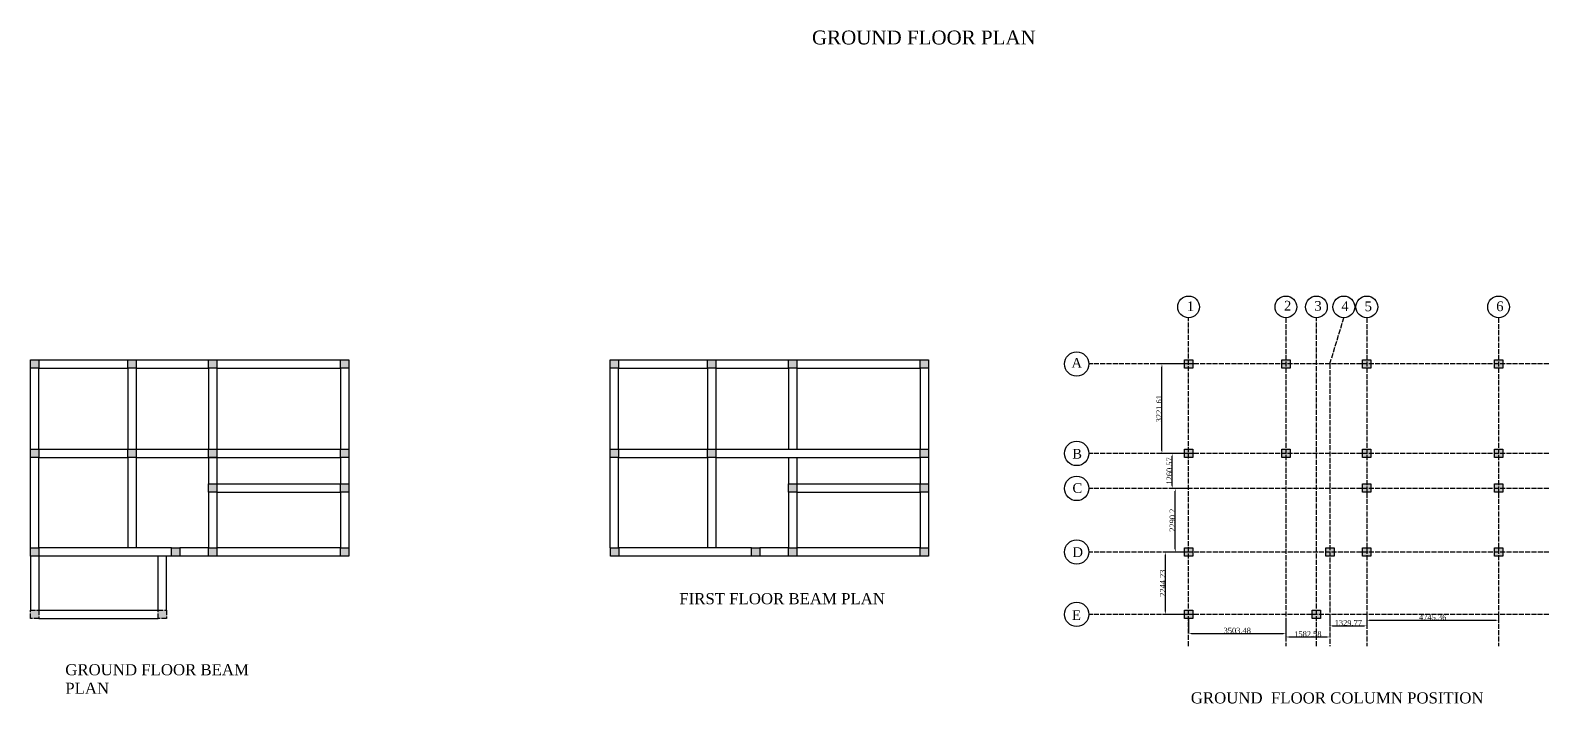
# Model space of a CAD drawing. Header units: millimetres. Extents: x -37331 to 3514287431, y -97281 to -32589.
# Drawn here: x -37331 to 17404, y -97281 to -73038 of the extents above; entities that cross this region are included whole.
import ezdxf

# ---------------------------------------------------------------- set-up
doc = ezdxf.new("R2010")
doc.units = ezdxf.units.MM
doc.header["$LTSCALE"] = 15
doc.linetypes.add('ACAD_ISO02W100', pattern=[15, 12, -3])
doc.layers.get('0').update_dxf_attribs({"plot": 0})
for name, color, linetype in [('beam', 90, 'Continuous'), ('column', 2, 'Continuous'), ('dimension', 60, 'Continuous'), ('GRID LINE', 150, 'ACAD_ISO02W100'), ('WHITE', 7, 'Continuous'), ('window', 70, 'Continuous')]:
    doc.layers.add(name, color=color, linetype=linetype)
doc.styles.get("Standard").update_dxf_attribs({"font": 'times.ttf', "height": 200})
doc.dimstyles.new('ISO-25', dxfattribs={"dimtxt": 2.5, "dimasz": 2.5, "dimexe": 1.25, "dimexo": 0.625, "dimtad": 1, "dimtxsty": 'Standard', "dimcen": 2.5, "dimadec": 0, "dimazin": 0, "dimtfac": 1, "dimtmove": 0, "dimatfit": 3, "dimfxl": 1, "dimarcsym": 0})

# ---------------------------------------------------------------- blocks, each defined once
blk = doc.blocks.new('*D82')
at = {"color": 0, "lineweight": -2, "transparency": 16777216}
for p, q in [((4371, -94217), (4371, -94756)), ((7874, -94217), (7874, -94756)), ((4471, -94755), (7774, -94755))]:
    blk.add_line(p, q, dxfattribs=at)
at = {"color": 0, "transparency": 16777216}
for points in [[(4471, -94738), (4471, -94772), (4371, -94755)], [(7774, -94738), (7774, -94772), (7874, -94755)]]:
    blk.add_solid(points, dxfattribs=at)
at = {"layer": 'Defpoints', "color": 0, "transparency": 16777216}
for p in [(4371, -94217), (7874, -94217), (7874, -94755)]:
    blk.add_point(p, dxfattribs=at)
at = {"color": 0, "transparency": 16777216, "insert": (6122, -94652), "char_height": 200, "attachment_point": 5}
blk.add_mtext('3503.48', dxfattribs=at)
blk = doc.blocks.new('*D83')
at = {"color": 0, "lineweight": -2, "transparency": 16777216}
for p, q in [((9457, -94067), (9457, -94482)), ((10787, -94067), (10787, -94482)), ((9557, -94481), (10687, -94481))]:
    blk.add_line(p, q, dxfattribs=at)
at = {"color": 0, "transparency": 16777216}
for points in [[(9557, -94464), (9557, -94498), (9457, -94481)], [(10687, -94464), (10687, -94498), (10787, -94481)]]:
    blk.add_solid(points, dxfattribs=at)
at = {"layer": 'Defpoints', "color": 0, "transparency": 16777216}
for p in [(9457, -94067), (10787, -94067), (10787, -94481)]:
    blk.add_point(p, dxfattribs=at)
at = {"color": 0, "transparency": 16777216, "insert": (10122, -94378), "char_height": 200, "attachment_point": 5}
blk.add_mtext('1329.77', dxfattribs=at)
blk = doc.blocks.new('*D84')
at = {"color": 0, "lineweight": -2, "transparency": 16777216}
for p, q in [((10787, -94067), (10787, -94279)), ((15532, -94067), (15532, -94279)), ((10887, -94278), (15432, -94278))]:
    blk.add_line(p, q, dxfattribs=at)
at = {"color": 0, "transparency": 16777216}
for points in [[(10887, -94261), (10887, -94295), (10787, -94278)], [(15432, -94261), (15432, -94295), (15532, -94278)]]:
    blk.add_solid(points, dxfattribs=at)
at = {"layer": 'Defpoints', "color": 0, "transparency": 16777216}
for p in [(10787, -94067), (15532, -94067), (15532, -94278)]:
    blk.add_point(p, dxfattribs=at)
at = {"color": 0, "transparency": 16777216, "insert": (13159, -94175), "char_height": 200, "attachment_point": 5}
blk.add_mtext('4745.36', dxfattribs=at)
blk = doc.blocks.new('*D85')
at = {"color": 0, "lineweight": -2, "transparency": 16777216}
for p, q in [((4370, -91823), (3540, -91823)), ((3541, -93967), (3541, -91923)), ((4370, -94067), (3540, -94067))]:
    blk.add_line(p, q, dxfattribs=at)
at = {"color": 0, "transparency": 16777216}
for points in [[(3525, -91923), (3558, -91923), (3541, -91823)], [(3525, -93967), (3558, -93967), (3541, -94067)]]:
    blk.add_solid(points, dxfattribs=at)
at = {"layer": 'Defpoints', "color": 0, "transparency": 16777216}
for p in [(3541, -91823), (4371, -91823), (4371, -94067)]:
    blk.add_point(p, dxfattribs=at)
at = {"color": 0, "transparency": 16777216, "insert": (3439, -92945), "char_height": 200, "attachment_point": 5, "rotation": 90}
blk.add_mtext('2244.23', dxfattribs=at)
blk = doc.blocks.new('*D86')
at = {"color": 0, "lineweight": -2, "transparency": 16777216}
for p, q in [((4370, -89532), (3890, -89532)), ((3891, -91723), (3891, -89632)), ((4370, -91823), (3890, -91823))]:
    blk.add_line(p, q, dxfattribs=at)
at = {"color": 0, "transparency": 16777216}
for points in [[(3874, -89632), (3908, -89632), (3891, -89532)], [(3874, -91723), (3908, -91723), (3891, -91823)]]:
    blk.add_solid(points, dxfattribs=at)
at = {"layer": 'Defpoints', "color": 0, "transparency": 16777216}
for p in [(3891, -89532), (4371, -89532), (4371, -91823)]:
    blk.add_point(p, dxfattribs=at)
at = {"color": 0, "transparency": 16777216, "insert": (3788, -90677), "char_height": 200, "attachment_point": 5, "rotation": 90}
blk.add_mtext('2290.2', dxfattribs=at)
blk = doc.blocks.new('*D87')
at = {"color": 0, "lineweight": -2, "transparency": 16777216}
for p, q in [((4370, -88272), (3779, -88272)), ((3780, -89432), (3780, -88372)), ((4370, -89532), (3779, -89532))]:
    blk.add_line(p, q, dxfattribs=at)
at = {"color": 0, "transparency": 16777216}
for points in [[(3763, -88372), (3796, -88372), (3780, -88272)], [(3763, -89432), (3796, -89432), (3780, -89532)]]:
    blk.add_solid(points, dxfattribs=at)
at = {"layer": 'Defpoints', "color": 0, "transparency": 16777216}
for p in [(3780, -88272), (4371, -88272), (4371, -89532)]:
    blk.add_point(p, dxfattribs=at)
at = {"color": 0, "transparency": 16777216, "insert": (3677, -88902), "char_height": 200, "attachment_point": 5, "rotation": 90}
blk.add_mtext('1260.57', dxfattribs=at)
blk = doc.blocks.new('*D88')
at = {"color": 0, "lineweight": -2, "transparency": 16777216}
for p, q in [((4370, -85050), (3409, -85050)), ((3410, -88172), (3410, -85150)), ((4370, -88272), (3409, -88272))]:
    blk.add_line(p, q, dxfattribs=at)
at = {"color": 0, "transparency": 16777216}
for points in [[(3393, -85150), (3426, -85150), (3410, -85050)], [(3393, -88172), (3426, -88172), (3410, -88272)]]:
    blk.add_solid(points, dxfattribs=at)
at = {"layer": 'Defpoints', "color": 0, "transparency": 16777216}
for p in [(3410, -85050), (4371, -85050), (4371, -88272)]:
    blk.add_point(p, dxfattribs=at)
at = {"color": 0, "transparency": 16777216, "insert": (3307, -86661), "char_height": 200, "attachment_point": 5, "rotation": 90}
blk.add_mtext('3221.61', dxfattribs=at)
blk = doc.blocks.new('*D89')
at = {"color": 0, "lineweight": -2, "transparency": 16777216}
for p, q in [((7874, -94756), (7874, -94882)), ((7974, -94881), (9357, -94881)), ((9457, -94756), (9457, -94882))]:
    blk.add_line(p, q, dxfattribs=at)
at = {"color": 0, "transparency": 16777216}
for points in [[(7974, -94864), (7974, -94898), (7874, -94881)], [(9357, -94864), (9357, -94898), (9457, -94881)]]:
    blk.add_solid(points, dxfattribs=at)
at = {"layer": 'Defpoints', "color": 0, "transparency": 16777216}
for p in [(7874, -94755), (9457, -94755), (9457, -94881)]:
    blk.add_point(p, dxfattribs=at)
at = {"color": 0, "transparency": 16777216, "insert": (8665, -94778), "char_height": 200, "attachment_point": 5}
blk.add_mtext('1582.58', dxfattribs=at)

msp = doc.modelspace()

# ---------------------------------------------------------------- hatches: boundary and pattern name
at = {"layer": 'WHITE', "true_color": 0xffffff, "transparency": 33554687}
h = msp.add_hatch(dxfattribs=at)
h.set_pattern_fill('AR-CONC', scale=0.75)
h.set_pattern_definition([(50, (-48881.23, 0), (136.6385, -11.95431), [14.2875, -157.1625]), (355, (-48881.23, 0), (-26.43257, 143.29263), [11.43, -125.73044]), (100.45144, (-48869.85, -1), (110.20594, 131.33831), [12.1425, -133.56768]), (46.1842, (-48881.23, 38.1), (203.30928, -31.53175), [21.43125, -235.74375]), (96.63556, (-48864.29, 35.47), (178.0531, 185.5696), [18.21377, -200.3517]), (351.18415, (-48881.23, 38.1), (178.0531, 185.5696), [17.14498, -188.5948]), (21, (-48862.18, 28.57), (113.71079, -76.6989), [14.2875, -157.1625]), (326, (-48862.18, 28.57), (46.35152, 138.14097), [11.43, -125.73]), (71.45144, (-48852.7, 22.18), (160.06231, 61.44208), [12.1425, -133.56745]), (37.5, (-48881.23, 0), (2.316452, 63.41628), [0, -124.206, 0, -127.635, 0, -126.20625]), (7.5, (-48881.23, 0), (50.114747, 75.13543), [0, -72.771, 0, -121.3485, 0, -48.10125]), (327.5, (-48923.714, 0), (101.692946, -4.296558), [0, -47.625, 0, -148.59, 0, -197.1675]), (317.5, (-48942.76, 0), (111.096886, 19.06987), [0, -61.9125, 0, -98.679, 0, -140.0175])])
h.paths.add_polyline_path([(-37030.691, -85200.129), (-37030.691, -84900.129), (-37330.691, -84900.129), (-37330.691, -85200.129)])
h.paths.add_polyline_path([(-33527.206, -84900.129), (-33827.206, -84900.129), (-33827.206, -85200.129), (-33527.206, -85200.129)])
h.paths.add_polyline_path([(-30614.854, -85200.129), (-30614.854, -84900.129), (-30914.854, -84900.129), (-30914.854, -85200.129)])
h.paths.add_polyline_path([(-26169.491, -85200.129), (-25869.491, -85200.129), (-25869.491, -84900.129), (-26169.491, -84900.129)])
h.paths.add_polyline_path([(-26169.491, -88421.736), (-25869.491, -88421.736), (-25869.491, -88121.736), (-26169.491, -88121.736)])
h.paths.add_polyline_path([(-30914.854, -88121.736), (-30914.854, -88421.736), (-30614.854, -88421.736), (-30614.854, -88121.736)])
h.paths.add_polyline_path([(-30914.854, -89672.505), (-30614.854, -89672.505), (-30614.854, -89372.505), (-30914.854, -89372.505)])
h.paths.add_polyline_path([(-25869.491, -89372.505), (-26169.491, -89372.505), (-26169.491, -89672.505), (-25869.491, -89672.505)])
h.paths.add_polyline_path([(-25869.491, -91669.167), (-26169.491, -91669.167), (-26169.491, -91969.167), (-25869.491, -91969.167)])
h.paths.add_polyline_path([(-30914.854, -91972.505), (-30614.854, -91972.505), (-30614.854, -91672.505), (-30914.854, -91672.505)])
h.paths.add_polyline_path([(-32244.623, -91672.505), (-32244.623, -91972.505), (-31944.623, -91972.505), (-31944.623, -91672.505)])
h.paths.add_polyline_path([(-33827.206, -88121.736), (-33827.206, -88421.736), (-33527.206, -88421.736), (-33527.206, -88121.736)])
h.paths.add_polyline_path([(-37330.691, -88121.736), (-37330.691, -88421.736), (-37030.691, -88421.736), (-37030.691, -88121.736)])
h.paths.add_polyline_path([(-37027.353, -91672.505), (-37327.353, -91672.505), (-37327.353, -91972.505), (-37027.353, -91972.505)])
h.paths.add_polyline_path([(-37330.691, -94216.736), (-37030.691, -94216.736), (-37030.691, -93916.736), (-37330.691, -93916.736)])
h.paths.add_polyline_path([(-32728.838, -93916.736), (-32728.838, -94216.736), (-32428.838, -94216.736), (-32428.838, -93916.736)])
h.paths.add_polyline_path([(-16152.422, -85200.129), (-16152.422, -84900.129), (-16452.422, -84900.129), (-16452.422, -85200.129)])
h.paths.add_polyline_path([(-12648.937, -84900.129), (-12948.937, -84900.129), (-12948.937, -85200.129), (-12648.937, -85200.129)])
h.paths.add_polyline_path([(-9736.585, -85200.129), (-9736.585, -84900.129), (-10036.585, -84900.129), (-10036.585, -85200.129)])
h.paths.add_polyline_path([(-4991.222, -85200.129), (-4991.222, -84900.129), (-5291.222, -84900.129), (-5291.222, -85200.129)])
h.paths.add_polyline_path([(-4991.222, -88121.736), (-5291.222, -88121.736), (-5291.222, -88421.736), (-4991.222, -88421.736)])
h.paths.add_polyline_path([(-4991.222, -89372.505), (-5291.222, -89372.505), (-5291.222, -89672.505), (-4991.222, -89672.505)])
h.paths.add_polyline_path([(-10036.585, -89672.505), (-9736.585, -89672.505), (-9736.585, -89372.505), (-10036.585, -89372.505)])
h.paths.add_polyline_path([(-10036.585, -91972.505), (-9736.585, -91972.505), (-9736.585, -91672.505), (-10036.585, -91672.505)])
h.paths.add_polyline_path([(-5291.222, -91969.167), (-4991.222, -91969.167), (-4991.222, -91669.167), (-5291.222, -91669.167)])
h.paths.add_polyline_path([(-11066.354, -91672.505), (-11366.354, -91672.505), (-11366.354, -91972.505), (-11066.354, -91972.505)])
h.paths.add_polyline_path([(-16449.084, -91972.505), (-16149.084, -91972.505), (-16149.084, -91672.505), (-16449.084, -91672.505)])
h.paths.add_polyline_path([(-12948.937, -88121.736), (-12948.937, -88421.736), (-12648.937, -88421.736), (-12648.937, -88121.736)])
h.paths.add_polyline_path([(-16152.422, -88421.736), (-16152.422, -88121.736), (-16452.422, -88121.736), (-16452.422, -88421.736)])
h = msp.add_hatch(dxfattribs=at)
h.set_pattern_fill('AR-CONC', scale=0.75)
h.set_pattern_definition([(50, (-7329.86, 0), (136.6385, -11.95431), [14.2875, -157.1625]), (355, (-7329.86, 0), (-26.43257, 143.29263), [11.43, -125.73044]), (100.45144, (-7318.47, -1), (110.20594, 131.33831), [12.1425, -133.56768]), (46.1842, (-7329.86, 38.1), (203.30928, -31.53175), [21.43125, -235.74375]), (96.63556, (-7312.92, 35.47), (178.0531, 185.5696), [18.21377, -200.3517]), (351.18415, (-7329.86, 38.1), (178.0531, 185.5696), [17.14498, -188.5948]), (21, (-7310.81, 28.57), (113.71079, -76.6989), [14.2875, -157.1625]), (326, (-7310.81, 28.57), (46.35152, 138.14097), [11.43, -125.73]), (71.45144, (-7301.33, 22.18), (160.06231, 61.44208), [12.1425, -133.56745]), (37.5, (-7329.86, 0), (2.316452, 63.41628), [0, -124.206, 0, -127.635, 0, -126.20625]), (7.5, (-7329.86, 0), (50.114747, 75.13543), [0, -72.771, 0, -121.3485, 0, -48.10125]), (327.5, (-7372.34, 0), (101.692946, -4.296558), [0, -47.625, 0, -148.59, 0, -197.1675]), (317.5, (-7391.39, 0), (111.096886, 19.06987), [0, -61.9125, 0, -98.679, 0, -140.0175])])
h.paths.add_polyline_path([(4520.682, -85200.129), (4520.682, -84900.129), (4220.682, -84900.129), (4220.682, -85200.129)])
h.paths.add_polyline_path([(8024.167, -84900.129), (7724.167, -84900.129), (7724.167, -85200.129), (8024.167, -85200.129)])
h.paths.add_polyline_path([(10936.52, -85200.129), (10936.52, -84900.129), (10636.52, -84900.129), (10636.52, -85200.129)])
h.paths.add_polyline_path([(15681.882, -85200.129), (15681.882, -84900.129), (15381.882, -84900.129), (15381.882, -85200.129)])
h.paths.add_polyline_path([(15681.882, -88421.736), (15681.882, -88121.736), (15381.882, -88121.736), (15381.882, -88421.736)])
h.paths.add_polyline_path([(10636.52, -88121.736), (10636.52, -88421.736), (10936.52, -88421.736), (10936.52, -88121.736)])
h.paths.add_polyline_path([(10636.52, -89672.505), (10936.52, -89672.505), (10936.52, -89372.505), (10636.52, -89372.505)])
h.paths.add_polyline_path([(15681.882, -89372.505), (15381.882, -89372.505), (15381.882, -89672.505), (15681.882, -89672.505)])
h.paths.add_polyline_path([(15681.882, -91669.167), (15381.882, -91669.167), (15381.882, -91969.167), (15681.882, -91969.167)])
h.paths.add_polyline_path([(10936.52, -91672.505), (10636.52, -91672.505), (10636.52, -91972.505), (10936.52, -91972.505)])
h.paths.add_polyline_path([(9306.75, -91672.505), (9306.75, -91972.505), (9606.75, -91972.505), (9606.75, -91672.505)])
h.paths.add_polyline_path([(7724.167, -88121.736), (7724.167, -88421.736), (8024.167, -88421.736), (8024.167, -88121.736)])
h.paths.add_polyline_path([(4220.682, -88121.736), (4220.682, -88421.736), (4520.682, -88421.736), (4520.682, -88121.736)])
h.paths.add_polyline_path([(4524.02, -91672.505), (4224.02, -91672.505), (4224.02, -91972.505), (4524.02, -91972.505)])
h.paths.add_polyline_path([(4220.682, -94216.736), (4520.682, -94216.736), (4520.682, -93916.736), (4220.682, -93916.736)])
h.paths.add_polyline_path([(8822.536, -93916.736), (8822.536, -94216.736), (9122.536, -94216.736), (9122.536, -93916.736)])
h.paths.add_polyline_path([(25398.952, -85200.129), (25398.952, -84900.129), (25098.952, -84900.129), (25098.952, -85200.129)])
h.paths.add_polyline_path([(28902.437, -84900.129), (28602.437, -84900.129), (28602.437, -85200.129), (28902.437, -85200.129)])
h.paths.add_polyline_path([(31814.789, -85200.129), (31814.789, -84900.129), (31514.789, -84900.129), (31514.789, -85200.129)])
h.paths.add_polyline_path([(36560.152, -85200.129), (36560.152, -84900.129), (36260.152, -84900.129), (36260.152, -85200.129)])
h.paths.add_polyline_path([(36560.152, -88121.736), (36260.152, -88121.736), (36260.152, -88421.736), (36560.152, -88421.736)])
h.paths.add_polyline_path([(36560.152, -89372.505), (36260.152, -89372.505), (36260.152, -89672.505), (36560.152, -89672.505)])
h.paths.add_polyline_path([(31514.789, -89672.505), (31814.789, -89672.505), (31814.789, -89372.505), (31514.789, -89372.505)])
h.paths.add_polyline_path([(31514.789, -91972.505), (31814.789, -91972.505), (31814.789, -91672.505), (31514.789, -91672.505)])
h.paths.add_polyline_path([(36260.152, -91969.167), (36560.152, -91969.167), (36560.152, -91669.167), (36260.152, -91669.167)])
h.paths.add_polyline_path([(30485.02, -91672.505), (30185.02, -91672.505), (30185.02, -91972.505), (30485.02, -91972.505)])
h.paths.add_polyline_path([(25102.29, -91972.505), (25402.29, -91972.505), (25402.29, -91672.505), (25102.29, -91672.505)])
h.paths.add_polyline_path([(28602.437, -88121.736), (28602.437, -88421.736), (28902.437, -88421.736), (28902.437, -88121.736)])
h.paths.add_polyline_path([(25398.952, -88421.736), (25398.952, -88121.736), (25098.952, -88121.736), (25098.952, -88421.736)])

# ---------------------------------------------------------------- linework, layer by layer
at = {"layer": 'beam'}
for p, q in [((-37330.691, -88121.736), (-37330.691, -85200.129)), ((-37030.691, -84900.129), (-33827.206, -84900.129)), ((-37030.691, -85200.129), (-33827.206, -85200.129)), ((-37030.691, -88121.736), (-37030.691, -85200.129)), ((-33827.206, -85200.129), (-33827.206, -88121.736)), ((-33527.206, -84900.129), (-30914.854, -84900.129)), ((-33527.206, -85200.129), (-30914.854, -85200.129)), ((-33527.206, -85200.129), (-33527.206, -88121.736)), ((-30914.854, -85200.129), (-30914.854, -88121.736)), ((-30614.854, -84900.129), (-26169.491, -84900.129)), ((-30614.854, -85200.129), (-26169.491, -85200.129)), ((-30614.854, -85200.129), (-30614.854, -88121.736)), ((-26169.491, -85200.129), (-26169.491, -88121.736)), ((-25869.491, -85200.129), (-25869.491, -88121.736)), ((-16452.422, -88121.736), (-16452.422, -85200.129)), ((-16152.422, -84900.129), (-12948.937, -84900.129)), ((-16152.422, -85200.129), (-12948.937, -85200.129)), ((-16152.422, -88121.736), (-16152.422, -85200.129)), ((-12948.937, -85200.129), (-12948.937, -88121.736)), ((-12648.937, -84900.129), (-10036.585, -84900.129)), ((-12648.937, -85200.129), (-10036.585, -85200.129)), ((-12648.937, -85200.129), (-12648.937, -88121.736)), ((-10036.585, -85200.129), (-10036.585, -88121.736)), ((-9736.585, -84900.129), (-5291.222, -84900.129)), ((-9736.585, -85200.129), (-5291.222, -85200.129)), ((-9736.585, -85200.129), (-9736.585, -88121.736)), ((-5291.222, -85200.129), (-5291.222, -88121.736)), ((-4991.222, -85200.129), (-4991.222, -88121.736)), ((-37030.691, -88121.736), (-33827.206, -88121.736)), ((-33527.206, -88121.736), (-26169.491, -88121.736)), ((-16152.422, -88121.736), (-12948.937, -88121.736)), ((-12648.937, -88121.736), (-5291.222, -88121.736)), ((-37330.691, -91672.505), (-37330.691, -88421.736)), ((-37030.691, -88421.736), (-33827.206, -88421.736)), ((-37030.691, -91672.505), (-37030.691, -88421.736)), ((-33827.206, -88421.736), (-33827.206, -91672.505)), ((-33527.206, -88421.736), (-33527.206, -91672.505)), ((-33527.206, -88421.736), (-26169.491, -88421.736)), ((-30914.854, -88421.736), (-30914.854, -89372.505)), ((-30614.854, -88421.736), (-30614.854, -89372.505)), ((-26169.491, -88421.736), (-26169.491, -89372.505)), ((-25869.491, -88421.736), (-25869.491, -89372.505)), ((-16452.422, -91672.505), (-16452.422, -88421.736)), ((-16152.422, -91672.505), (-16152.422, -88421.736)), ((-16152.422, -88421.736), (-12948.937, -88421.736)), ((-12948.937, -88421.736), (-12948.937, -91672.505)), ((-12648.937, -88421.736), (-5291.222, -88421.736)), ((-12648.937, -88421.736), (-12648.937, -91672.505)), ((-10036.585, -88421.736), (-10036.585, -89372.505)), ((-9736.585, -88421.736), (-9736.585, -89372.505)), ((-5291.222, -88421.736), (-5291.222, -89372.505)), ((-4991.222, -88421.736), (-4991.222, -89372.505)), ((-30914.854, -89672.505), (-30914.854, -91672.505)), ((-30614.854, -89372.505), (-26169.491, -89372.505)), ((-30614.854, -89672.505), (-26169.491, -89672.505)), ((-30614.854, -89672.505), (-30614.854, -91672.505)), ((-26169.491, -89672.505), (-26169.491, -91669.167)), ((-25869.491, -89672.505), (-25869.491, -91669.167)), ((-10036.585, -89672.505), (-10036.585, -91672.505)), ((-9736.585, -89372.505), (-5291.222, -89372.505)), ((-9736.585, -89672.505), (-9736.585, -91672.505)), ((-9736.585, -89672.505), (-5291.222, -89672.505)), ((-5291.222, -89672.505), (-5291.222, -91669.167)), ((-4991.222, -89672.505), (-4991.222, -91669.167)), ((-32244.623, -91672.505), (-37027.353, -91672.505)), ((-30914.854, -91672.505), (-31944.623, -91672.505)), ((-26169.491, -91672.505), (-30614.854, -91672.505)), ((-11366.354, -91672.505), (-16149.084, -91672.505)), ((-10036.585, -91672.505), (-11066.354, -91672.505)), ((-5291.222, -91672.505), (-9736.585, -91672.505)), ((-37327.353, -91972.247), (-37330.691, -93916.478)), ((-37027.354, -91972.762), (-37030.691, -93916.993)), ((-32244.623, -91972.505), (-37027.353, -91972.505)), ((-32728.838, -93916.736), (-32728.838, -91972.505)), ((-32428.838, -93916.736), (-32428.838, -91972.505)), ((-30914.854, -91972.505), (-31944.623, -91972.505)), ((-26169.491, -91972.505), (-30614.854, -91972.505)), ((-11366.354, -91972.505), (-16149.084, -91972.505)), ((-10036.585, -91972.505), (-11066.354, -91972.505)), ((-5291.222, -91972.505), (-9736.585, -91972.505)), ((-37030.691, -93916.736), (-32728.838, -93916.736)), ((-37030.691, -94216.736), (-32728.838, -94216.736))]:
    msp.add_line(p, q, dxfattribs=at)
at = {"layer": 'column'}
for points in [[(-37330.691, -84900.129), (-37030.691, -84900.129), (-37030.691, -85200.129), (-37330.691, -85200.129)], [(-33827.206, -84900.129), (-33527.206, -84900.129), (-33527.206, -85200.129), (-33827.206, -85200.129)], [(-30914.854, -84900.129), (-30614.854, -84900.129), (-30614.854, -85200.129), (-30914.854, -85200.129)], [(-26169.491, -84900.129), (-25869.491, -84900.129), (-25869.491, -85200.129), (-26169.491, -85200.129)], [(-16452.422, -84900.129), (-16152.422, -84900.129), (-16152.422, -85200.129), (-16452.422, -85200.129)], [(-12948.937, -84900.129), (-12648.937, -84900.129), (-12648.937, -85200.129), (-12948.937, -85200.129)], [(-10036.585, -84900.129), (-9736.585, -84900.129), (-9736.585, -85200.129), (-10036.585, -85200.129)], [(-5291.222, -84900.129), (-4991.222, -84900.129), (-4991.222, -85200.129), (-5291.222, -85200.129)], [(4220.682, -84900.129), (4520.682, -84900.129), (4520.682, -85200.129), (4220.682, -85200.129)], [(7724.167, -84900.129), (8024.167, -84900.129), (8024.167, -85200.129), (7724.167, -85200.129)], [(10636.52, -84900.129), (10936.52, -84900.129), (10936.52, -85200.129), (10636.52, -85200.129)], [(15381.882, -84900.129), (15681.882, -84900.129), (15681.882, -85200.129), (15381.882, -85200.129)], [(-37330.691, -88121.736), (-37030.691, -88121.736), (-37030.691, -88421.736), (-37330.691, -88421.736)], [(-33827.206, -88121.736), (-33527.206, -88121.736), (-33527.206, -88421.736), (-33827.206, -88421.736)], [(-30914.854, -88121.736), (-30614.854, -88121.736), (-30614.854, -88421.736), (-30914.854, -88421.736)], [(-26169.491, -88121.736), (-25869.491, -88121.736), (-25869.491, -88421.736), (-26169.491, -88421.736)], [(-16452.422, -88121.736), (-16152.422, -88121.736), (-16152.422, -88421.736), (-16452.422, -88421.736)], [(-12948.937, -88121.736), (-12648.937, -88121.736), (-12648.937, -88421.736), (-12948.937, -88421.736)], [(-5291.222, -88121.736), (-4991.222, -88121.736), (-4991.222, -88421.736), (-5291.222, -88421.736)], [(4220.682, -88121.736), (4520.682, -88121.736), (4520.682, -88421.736), (4220.682, -88421.736)], [(7724.167, -88121.736), (8024.167, -88121.736), (8024.167, -88421.736), (7724.167, -88421.736)], [(10636.52, -88121.736), (10936.52, -88121.736), (10936.52, -88421.736), (10636.52, -88421.736)], [(15381.882, -88121.736), (15681.882, -88121.736), (15681.882, -88421.736), (15381.882, -88421.736)], [(-30914.854, -89372.505), (-30614.854, -89372.505), (-30614.854, -89672.505), (-30914.854, -89672.505)], [(-26169.491, -89372.505), (-25869.491, -89372.505), (-25869.491, -89672.505), (-26169.491, -89672.505)], [(-10036.585, -89372.505), (-9736.585, -89372.505), (-9736.585, -89672.505), (-10036.585, -89672.505)], [(-5291.222, -89372.505), (-4991.222, -89372.505), (-4991.222, -89672.505), (-5291.222, -89672.505)], [(10636.52, -89372.505), (10936.52, -89372.505), (10936.52, -89672.505), (10636.52, -89672.505)], [(15381.882, -89372.505), (15681.882, -89372.505), (15681.882, -89672.505), (15381.882, -89672.505)], [(-37327.353, -91672.505), (-37027.353, -91672.505), (-37027.353, -91972.505), (-37327.353, -91972.505)], [(-32244.623, -91672.505), (-31944.623, -91672.505), (-31944.623, -91972.505), (-32244.623, -91972.505)], [(-30914.854, -91672.505), (-30614.854, -91672.505), (-30614.854, -91972.505), (-30914.854, -91972.505)], [(-26169.491, -91669.167), (-25869.491, -91669.167), (-25869.491, -91969.167), (-26169.491, -91969.167)], [(-16449.084, -91672.505), (-16149.084, -91672.505), (-16149.084, -91972.505), (-16449.084, -91972.505)], [(-11366.354, -91672.505), (-11066.354, -91672.505), (-11066.354, -91972.505), (-11366.354, -91972.505)], [(-10036.585, -91672.505), (-9736.585, -91672.505), (-9736.585, -91972.505), (-10036.585, -91972.505)], [(-5291.222, -91669.167), (-4991.222, -91669.167), (-4991.222, -91969.167), (-5291.222, -91969.167)], [(4224.02, -91672.505), (4524.02, -91672.505), (4524.02, -91972.505), (4224.02, -91972.505)], [(9306.75, -91672.505), (9606.75, -91672.505), (9606.75, -91972.505), (9306.75, -91972.505)], [(10636.52, -91672.505), (10936.52, -91672.505), (10936.52, -91972.505), (10636.52, -91972.505)], [(15381.882, -91669.167), (15681.882, -91669.167), (15681.882, -91969.167), (15381.882, -91969.167)], [(4220.682, -93916.736), (4520.682, -93916.736), (4520.682, -94216.736), (4220.682, -94216.736)], [(8822.536, -93916.736), (9122.536, -93916.736), (9122.536, -94216.736), (8822.536, -94216.736)]]:
    msp.add_lwpolyline(points, close=True, dxfattribs=at)
at = {"layer": 'column', "linetype": 'ACAD_ISO02W100'}
for points in [[(-37330.691, -93916.736), (-37030.691, -93916.736), (-37030.691, -94216.736), (-37330.691, -94216.736)], [(-32728.838, -93916.736), (-32428.838, -93916.736), (-32428.838, -94216.736), (-32728.838, -94216.736)]]:
    msp.add_lwpolyline(points, close=True, dxfattribs=at)
at = {"layer": 'GRID LINE'}
for p, q in [((4370.682, -95207.057), (4370.682, -83387.432)), ((7874.167, -83387.432), (7874.167, -95207.057)), ((8972.536, -95207.057), (8972.536, -83387.432)), ((9456.75, -85050.129), (9959.378, -83387.432)), ((10786.52, -83387.432), (10786.52, -95207.057)), ((15531.882, -83387.432), (15531.882, -95207.057)), ((17341.113, -85050.129), (780.241, -85050.129)), ((9456.75, -85050.129), (9456.75, -95207.057)), ((17341.113, -88271.736), (780.241, -88271.736)), ((17341.113, -89532.305), (780.241, -89532.305)), ((17344.451, -91822.505), (783.579, -91822.505)), ((17341.113, -94066.736), (780.241, -94066.736))]:
    msp.add_line(p, q, dxfattribs=at)
at = {"layer": 'WHITE'}
for centre, radius in [((4370.682, -82996.362), 391.069), ((7874.167, -82996.362), 391.069), ((8972.536, -82996.362), 391.069), ((9959.378, -82996.362), 391.069), ((10786.52, -82996.362), 391.069), ((15531.882, -82996.362), 391.069), ((340.686, -85050.129), 439.555), ((340.686, -88271.736), 439.555), ((340.686, -89532.305), 439.555), ((340.686, -91822.505), 439.555), ((340.686, -94066.736), 439.555)]:
    msp.add_circle(centre, radius, dxfattribs=at)

# ---------------------------------------------------------------- texts
at = {"layer": 'dimension', "insert": (-12354.057, -73907.298), "char_height": 2.5, "attachment_point": 1}
msp.add_mtext_dynamic_manual_height_columns('{\\fTimes New Roman|b0|i0|c0|p18;\\C51;\\c11597560;GROUND FLOOR PLAN}', width=16760.47126, gutter_width=12.5, heights=[0], dxfattribs=at)
at = {"layer": 'WHITE', "attachment_point": 1}
for s, width, insert, char_height in [('\\pi215.44037;1', 565.632, (4092.061, -82795.273), 350), ('\\pi168.67185;2', 563.19085, (7634.349, -82776.441), 350), ('\\pi176.57401;3', 547.70462, (8722.445, -82783.179), 350), ('\\pi163.5799;4', 559.56788, (9704.426, -82791.101), 350), ('\\pi196.73862;5', 593.0807, (10511.47, -82799.542), 350), ('\\pi184.88007;6', 586.01825, (15260.475, -82795.977), 350), ('\\pi249.10433;A', 861.58284, (-96.982, -84838.76), 350), ('\\pi117.24016;B', 542.339, (60.999, -88108.368), 350), ('\\pi172.63809;C', 653.38722, (15.396, -89344.039), 350), ('\\pi175.19413;D', 695.08905, (11.571, -91651.854), 350), ('\\pi2034.4566;FIRST FLOOR BEAM PLAN', 11287.37031, (-16000.285, -93301.839), 400), ('\\pi203.34978;E', 699.92235, (-32.548, -93917.164), 350), ('GROUND FLOOR BEAM PLAN', 6929.17191, (-36074.937, -95861.163), 400), ('\\pi3025.43472;{\\C0;\\c16777215;GROUND  FLOOR COLUMN POSITION}', 16325.41883, (1424.161, -96874.828), 400)]:
    msp.add_mtext_dynamic_manual_height_columns(s, width=width, gutter_width=1000, heights=[0], dxfattribs=dict(at, insert=insert, char_height=char_height))
at = {"layer": 'window', "insert": (-9190.213, -73043.31), "char_height": 500, "attachment_point": 1}
msp.add_mtext_dynamic_manual_height_columns('{\\fTimes New Roman|b0|i0|c0|p18;\\C0;GROUND FLOOR PLAN}', width=11998.06985, gutter_width=2500, heights=[0], dxfattribs=at)

# ---------------------------------------------------------------- dimensions: what is measured, and where the dimension line sits
for base, p1, p2, picture, middle in [((3409.802, -85050.129), (4370.682, -88271.736), (4370.682, -85050.129), '*D88', (3306.908, -86660.932)), ((3779.773, -88271.736), (4370.682, -89532.305), (4370.682, -88271.736), '*D87', (3676.879, -88902.021)), ((3891.072, -89532.305), (4370.682, -91822.505), (4370.682, -89532.305), '*D86', (3788.178, -90677.405)), ((3541.448, -91822.505), (4370.682, -94066.736), (4370.682, -91822.505), '*D85', (3438.554, -92944.62))]:
    dim = msp.add_linear_dim(base=base, p1=p1, p2=p2, angle=90, dimstyle='ISO-25', override={"dimtxt": 200, "dimasz": 100, "dimgap": 0.875, "dimdsep": 46, "dimcen": 2.8, "dimfrac": 2})
    dim.commit()
    dim.dimension.update_dxf_attribs({"geometry": picture, "text_midpoint": middle})
for base, p1, p2, picture, middle in [((10786.52, -94480.919), (9456.75, -94066.736), (10786.52, -94066.736), '*D83', (10121.635, -94378.025)), ((15531.882, -94278.155), (10786.52, -94066.736), (15531.882, -94066.736), '*D84', (13159.201, -94175.261)), ((7874.1672, -94755.1655), (4370.6824, -94216.7357), (7874.1672, -94216.7357), '*D82', (6122.4248, -94652.2718)), ((9456.75, -94881.003), (7874.167, -94755.166), (9456.75, -94755.166), '*D89', (8665.459, -94778.109))]:
    dim = msp.add_linear_dim(base=base, p1=p1, p2=p2, dimstyle='ISO-25', override={"dimtxt": 200, "dimasz": 100, "dimgap": 0.875, "dimdsep": 46, "dimcen": 2.8, "dimfrac": 2})
    dim.commit()
    dim.dimension.update_dxf_attribs({"geometry": picture, "text_midpoint": middle})

doc.saveas('drawing.dxf')
